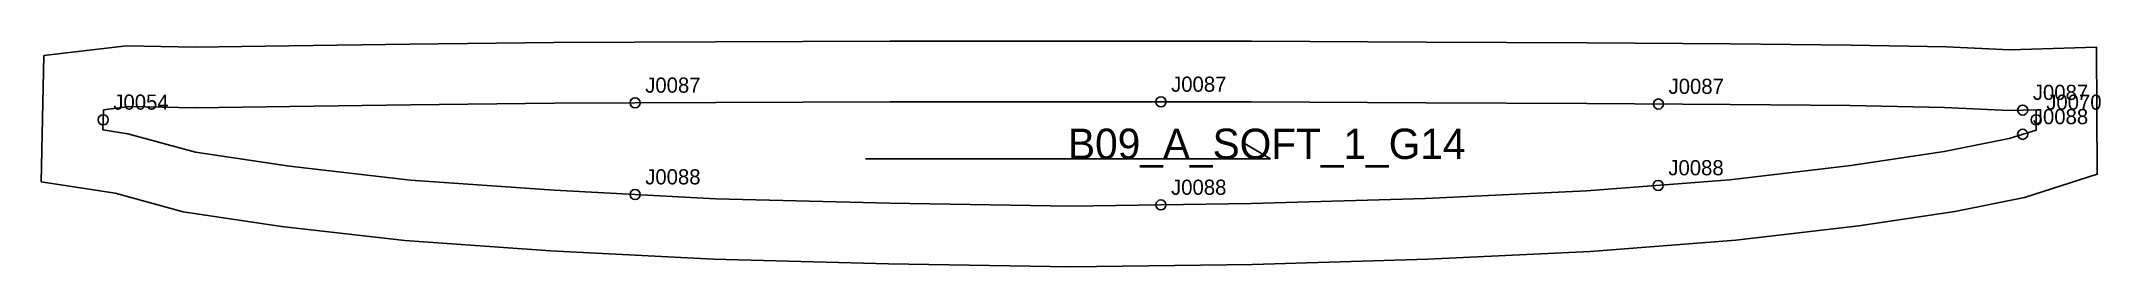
# Model space of a CAD drawing. Header units: millimetres. Extents: x -12 to 394, y -31 to 14.
import ezdxf

# ---------------------------------------------------------------- set-up
doc = ezdxf.new("R2010")
doc.units = ezdxf.units.MM
for name, color, linetype in [('CUT', 1, 'Continuous'), ('GRAIN', 3, 'Continuous'), ('LABEL', 7, 'Continuous'), ('NOTCH', 2, 'Continuous'), ('SEW', 5, 'Continuous')]:
    doc.layers.add(name, color=color, linetype=linetype)

msp = doc.modelspace()

# ---------------------------------------------------------------- linework, layer by layer
at = {"layer": 'CUT'}
msp.add_lwpolyline([(-11.79, 10.71), (4.55, 12.61), (18.14, 12.35), (36.64, 12.65), (60.51, 12.97), (88.94, 13.28), (120.91, 13.44), (155.35, 13.55), (191.03, 13.52), (226.72, 13.56), (261.2, 13.35), (293.03, 13.23), (321.34, 13.01), (345.15, 12.79), (364, 12.45), (376.5, 11.85), (393.6, 12.37), (393.76, -12.77), (379.39, -17.35), (365.61, -20.12), (346.71, -22.97), (322.4, -25.83), (293.63, -28.05), (261.57, -29.55), (226.94, -30.59), (191.01, -31.09), (155.08, -30.52), (120.47, -29.6), (88.31, -27.93), (59.56, -25.88), (35.17, -23.09), (15.73, -20.19), (2.31, -16.51), (-12.29, -14.27), (-11.79, 10.71)], close=True, dxfattribs=at)
at = {"layer": 'GRAIN'}
for p, q in [((230.5, -9.75), (225.5, -6.75)), ((150.5, -9.75), (230.5, -9.75))]:
    msp.add_line(p, q, dxfattribs=at)
at = {"layer": 'NOTCH'}
for centre in [(105, 1.36), (208.86, 1.54), (307.1, 1.12), (379.04, -0.08), (-0.04, -2), (379.04, -4.87), (381.69, -2.01), (105, -16.78), (307.06, -14.98), (208.85, -18.84)]:
    msp.add_circle(centre, 1, dxfattribs=at)
at = {"layer": 'SEW'}
msp.add_lwpolyline([(0, 0), (5.13, 0.6), (18.13, 0.35), (36.82, 0.65), (60.65, 0.97), (89.03, 1.28), (120.96, 1.44), (155.37, 1.55), (191.03, 1.52), (226.69, 1.56), (261.14, 1.35), (292.96, 1.23), (321.24, 1.01), (344.98, 0.8), (363.6, 0.45), (376.4, -0.16), (381.68, 0), (381.71, -4.02), (376.38, -5.72), (363.54, -8.3), (345.12, -11.07), (321.23, -13.89), (292.89, -16.07), (261.11, -17.56), (226.68, -18.59), (191.02, -19.09), (155.34, -18.52), (120.95, -17.61), (89.05, -15.95), (60.67, -13.93), (36.73, -11.19), (18.21, -8.42), (4.81, -4.76), (-0.08, -4.01)], close=True, dxfattribs=at)

# ---------------------------------------------------------------- texts
at = {"layer": 'LABEL'}
for s, height, p in [('J0087', 3, (107, 3.36)), ('J0087', 3, (210.86, 3.54)), ('J0087', 3, (309.1, 3.12)), ('J0087', 3, (381.04, 1.92)), ('J0054', 3, (1.96, 0)), ('J0088', 3, (381.04, -2.87)), ('J0070', 3, (383.69, -0.01)), ('B09_A_SOFT_1_G14', 6, (190.5, -9.75)), ('J0088', 3, (107, -14.78)), ('J0088', 3, (309.06, -12.98)), ('J0088', 3, (210.85, -16.84))]:
    msp.add_text(s, height=height, dxfattribs=at).set_placement(p)

doc.saveas('drawing.dxf')
